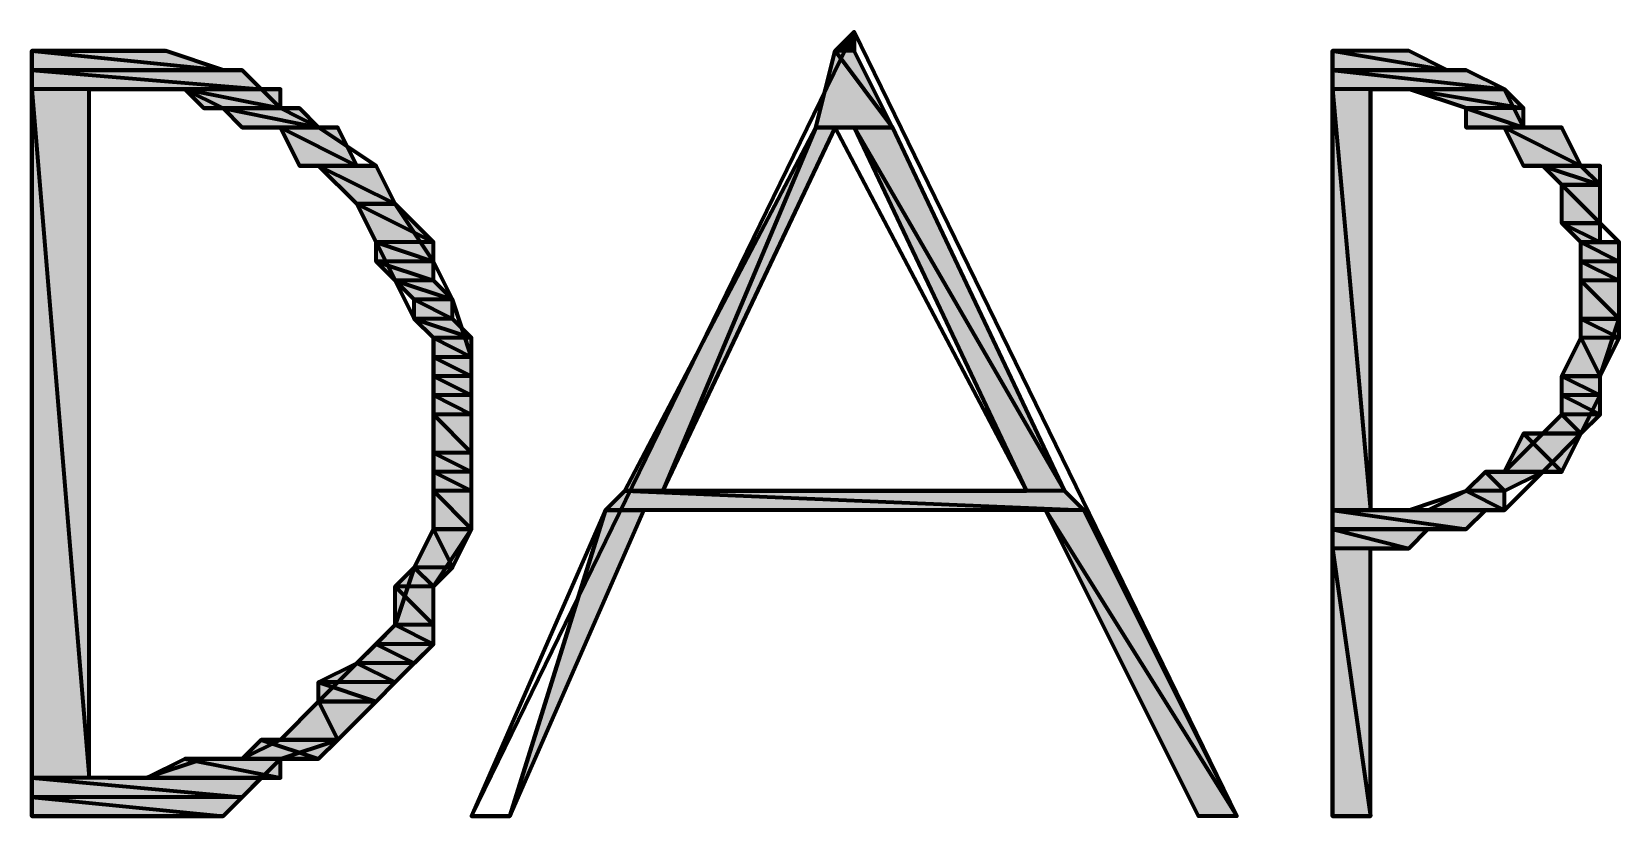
# Model space of a CAD drawing. Header units: inches. Extents: x 1 to 529, y -1 to 335.
# Drawn here: x 423.8 to 429.33, y 18.93 to 21.67 of the extents above; entities that cross this region are included whole.
import ezdxf

# ---------------------------------------------------------------- set-up
doc = ezdxf.new("R2010")
doc.units = ezdxf.units.IN
doc.layers.add('H', color=7, linetype='CONTINUOUS', lineweight=100)
doc.layers.add('P', color=250, linetype='CONTINUOUS', lineweight=100)

msp = doc.modelspace()

# ---------------------------------------------------------------- hatches: boundary and pattern name
at = {"layer": 'H', "linetype": 'CONTINUOUS'}
for points in [[(426.6667, 21.6667), (426.6667, 21.6), (426.6, 21.6)], [(424.1333, 21.6), (424.2, 21.6), (423.8, 21.6)], [(424.2667, 21.6), (424.2667, 21.6), (423.8, 21.6)], [(423.8, 21.6), (424.4667, 21.5333), (424.2667, 21.6), (423.8, 21.6), (424.4667, 21.5333), (423.8, 21.5333)], [(426.6, 21.6), (426.8, 21.3333), (426.6667, 21.6), (426.6, 21.6), (426.8, 21.3333), (426.5333, 21.3333)], [(428.3333, 21.6), (428.7333, 21.5333), (428.6, 21.6), (428.3333, 21.6), (428.7333, 21.5333), (428.3333, 21.5333)], [(424.4667, 21.5333), (423.8, 21.5333), (424.5333, 21.5333)], [(423.8, 21.5333), (424.6, 21.4667), (424.5333, 21.5333), (423.8, 21.5333), (424.6, 21.4667), (423.8, 21.4667)], [(428.7333, 21.5333), (428.3333, 21.5333), (428.8, 21.5333)], [(428.3333, 21.5333), (428.9333, 21.4667), (428.8, 21.5333), (428.3333, 21.5333), (428.9333, 21.4667), (428.3333, 21.4667)], [(423.8, 21.4667), (424, 19.0667), (424, 21.4667), (423.8, 21.4667), (424, 19.0667), (423.8, 19.0667)], [(424.6, 21.4667), (424.2, 21.4667), (424.6667, 21.4667)], [(424.3333, 21.4667), (424.6667, 21.4), (424.6667, 21.4667), (424.3333, 21.4667), (424.6667, 21.4), (424.4, 21.4)], [(428.3333, 21.4667), (428.4667, 20), (428.4667, 21.4667), (428.3333, 21.4667), (428.4667, 20), (428.3333, 20)], [(428.9333, 21.4667), (428.4667, 21.4667)], [(428.5333, 21.4667), (428.9333, 21.4667), (428.9333, 21.4667)], [(428.6, 21.4667), (429, 21.4), (428.9333, 21.4667), (428.6, 21.4667), (429, 21.4), (428.8, 21.4)], [(424.6667, 21.4), (424.4, 21.4), (424.7333, 21.4)], [(424.4667, 21.4), (424.8, 21.3333), (424.7333, 21.4), (424.4667, 21.4), (424.8, 21.3333), (424.5333, 21.3333)], [(428.8, 21.4), (429, 21.3333), (429, 21.4), (428.8, 21.4), (429, 21.3333), (428.8, 21.3333)], [(424.8, 21.3333), (424.8, 21.3333), (424.5333, 21.3333)], [(424.8, 21.3333), (424.5333, 21.3333), (424.8667, 21.3333)], [(424.6667, 21.3333), (424.9333, 21.2), (424.8667, 21.3333), (424.6667, 21.3333), (424.9333, 21.2), (424.7333, 21.2)], [(426.5333, 21.3333), (426, 20.0667), (426.6, 21.3333), (426.5333, 21.3333), (426, 20.0667), (425.8667, 20.0667)], [(426.5333, 21.3333), (426.6, 21.3333), (426.6, 21.3333)], [(426.8, 21.3333), (426.6, 21.3333)], [(426.6667, 21.3333), (427.4, 20.0667), (426.8, 21.3333), (426.6667, 21.3333), (427.4, 20.0667), (427.2667, 20.0667)], [(429.0667, 21.3333), (429.0667, 21.3333), (428.8, 21.3333)], [(429.0667, 21.3333), (428.8, 21.3333), (429.1333, 21.3333)], [(424.9333, 21.2), (424.7333, 21.2), (425, 21.2)], [(425, 21.2), (424.8, 21.2), (425, 21.2)], [(429.2, 21.2), (429, 21.2), (429.2667, 21.2)], [(424.9333, 21.0667), (425.2, 20.9333), (425.0667, 21.0667), (424.9333, 21.0667), (425.2, 20.9333), (425, 20.9333)], [(429.1333, 21), (429.2667, 20.9333), (429.2667, 21), (429.1333, 21), (429.2667, 20.9333), (429.2, 20.9333)], [(425, 20.9333), (425.2, 20.8667), (425.2, 20.9333), (425, 20.9333), (425.2, 20.8667), (425, 20.8667)], [(429.3333, 20.9333), (429.3333, 20.9333), (429.2, 20.9333)], [(429.2, 20.9333), (429.3333, 20.8667), (429.3333, 20.9333), (429.2, 20.9333), (429.3333, 20.8667), (429.2, 20.8667)], [(425, 20.8667), (425.2, 20.8), (425.2, 20.8667), (425, 20.8667), (425.2, 20.8), (425.0667, 20.8)], [(429.2, 20.8667), (429.3333, 20.8), (429.3333, 20.8667), (429.2, 20.8667), (429.3333, 20.8), (429.2, 20.8)], [(425.0667, 20.8), (425.2667, 20.7333), (425.2, 20.8), (425.0667, 20.8), (425.2667, 20.7333), (425.1333, 20.7333)], [(425.1333, 20.7333), (425.2667, 20.6667), (425.2667, 20.7333), (425.1333, 20.7333), (425.2667, 20.6667), (425.1333, 20.6667)], [(425.1333, 20.6667), (425.3333, 20.6), (425.2667, 20.6667), (425.1333, 20.6667), (425.3333, 20.6), (425.2, 20.6)], [(429.2, 20.6667), (429.3333, 20.6), (429.3333, 20.6667), (429.2, 20.6667), (429.3333, 20.6), (429.2, 20.6)], [(425.2, 20.6), (425.3333, 20.5333), (425.3333, 20.6), (425.2, 20.6), (425.3333, 20.5333), (425.2, 20.5333)], [(429.2, 20.6), (429.2667, 20.4667), (429.3333, 20.6), (429.2, 20.6), (429.2667, 20.4667), (429.1333, 20.4667)], [(425.2, 20.5333), (425.3333, 20.4667), (425.3333, 20.5333), (425.2, 20.5333), (425.3333, 20.4667), (425.2, 20.4667)], [(425.2, 20.4667), (425.3333, 20.4), (425.3333, 20.4667), (425.2, 20.4667), (425.3333, 20.4), (425.2, 20.4)], [(429.2667, 20.4667), (429.1333, 20.4667), (429.2667, 20.4667)], [(429.1333, 20.4667), (429.2667, 20.4), (429.2667, 20.4667), (429.1333, 20.4667), (429.2667, 20.4), (429.1333, 20.4)], [(425.2, 20.4), (425.3333, 20.3333), (425.3333, 20.4), (425.2, 20.4), (425.3333, 20.3333), (425.2, 20.3333)], [(429.1333, 20.4), (429.2667, 20.3333), (429.2667, 20.4), (429.1333, 20.4), (429.2667, 20.3333), (429.1333, 20.3333)], [(425.2, 20.3333), (425.3333, 20.2), (425.3333, 20.3333), (425.2, 20.3333), (425.3333, 20.2), (425.2, 20.2)], [(429, 20.2667), (429.1333, 20.1333), (429.2, 20.2667), (429, 20.2667), (429.1333, 20.1333), (428.9333, 20.1333)], [(425.2, 20.2), (425.3333, 20.1333), (425.3333, 20.2), (425.2, 20.2), (425.3333, 20.1333), (425.2, 20.1333)], [(425.2, 20.1333), (425.3333, 20.0667), (425.3333, 20.1333), (425.2, 20.1333), (425.3333, 20.0667), (425.2, 20.0667)], [(428.8667, 20.1333), (428.9333, 20.0667), (429.0667, 20.1333), (428.8667, 20.1333), (428.9333, 20.0667), (428.8, 20.0667)], [(429.1333, 20.1333), (428.9333, 20.1333), (429.0667, 20.1333)], [(425.8667, 20.0667), (427.4667, 20), (427.4, 20.0667), (425.8667, 20.0667), (427.4667, 20), (425.8, 20)], [(428.8, 20.0667), (428.9333, 20), (428.9333, 20.0667), (428.8, 20.0667), (428.9333, 20), (428.6667, 20)], [(425.8, 20), (425.9333, 20), (425.4667, 18.9333)], [(427.3333, 20), (428, 18.9333), (427.4667, 20), (427.3333, 20), (428, 18.9333), (427.8667, 18.9333)], [(428.9333, 20), (428.3333, 20), (428.8667, 20)], [(428.3333, 20), (428.8, 19.9333), (428.8667, 20), (428.3333, 20), (428.8, 19.9333), (428.3333, 19.9333)], [(428.9333, 20), (428.6667, 20), (428.9333, 20)], [(425.2, 19.9333), (425.2667, 19.8), (425.3333, 19.9333), (425.2, 19.9333), (425.2667, 19.8), (425.1333, 19.8)], [(428.6667, 19.9333), (428.6667, 19.9333), (428.3333, 19.9333)], [(428.3333, 19.9333), (428.6, 19.8667), (428.6667, 19.9333), (428.3333, 19.9333), (428.6, 19.8667), (428.3333, 19.8667)], [(428.3333, 19.8667), (428.4667, 18.9333), (428.4667, 19.8667), (428.3333, 19.8667), (428.4667, 18.9333), (428.3333, 18.9333)], [(425.1333, 19.8), (425.2, 19.7333), (425.2667, 19.8), (425.1333, 19.8), (425.2, 19.7333), (425.0667, 19.7333)], [(425.0667, 19.7333), (425.2, 19.6), (425.2, 19.7333), (425.0667, 19.7333), (425.2, 19.6), (425.0667, 19.6)], [(425.0667, 19.6), (425.2, 19.5333), (425.2, 19.6), (425.0667, 19.6), (425.2, 19.5333), (425, 19.5333)], [(425, 19.5333), (425.1333, 19.4667), (425.2, 19.5333), (425, 19.5333), (425.1333, 19.4667), (424.9333, 19.4667)], [(424.9333, 19.4667), (425.0667, 19.4), (425.1333, 19.4667), (424.9333, 19.4667), (425.0667, 19.4), (424.8, 19.4)], [(424.8, 19.4), (425, 19.3333), (425.0667, 19.4), (424.8, 19.4), (425, 19.3333), (424.8, 19.3333)], [(425, 19.3333), (425, 19.3333), (424.8, 19.3333)], [(424.6, 19.2), (424.8, 19.1333), (424.8667, 19.2), (424.6, 19.2), (424.8, 19.1333), (424.5333, 19.1333)], [(424.3333, 19.1333), (424.6667, 19.0667), (424.6667, 19.1333), (424.3333, 19.1333), (424.6667, 19.0667), (424.2, 19.0667)], [(424.8, 19.1333), (424.5333, 19.1333), (424.6667, 19.1333)], [(423.8, 19.0667), (424.5333, 19), (424.6, 19.0667), (423.8, 19.0667), (424.5333, 19), (423.8, 19)], [(424.6667, 19.0667), (424.2, 19.0667), (424.6, 19.0667)], [(423.8, 19), (424.4667, 18.9333), (424.5333, 19), (423.8, 19), (424.4667, 18.9333), (423.8, 18.9333)], [(424.4, 18.9333), (424.4, 18.9333), (423.8, 18.9333)], [(424.3333, 18.9333), (424.3333, 18.9333), (423.8, 18.9333)], [(424.3333, 18.9333), (423.8, 18.9333), (424.2667, 18.9333)], [(424.1333, 18.9333), (424.1333, 18.9333), (423.8, 18.9333)]]:
    msp.add_hatch(color=0, dxfattribs=at).paths.add_polyline_path(points)
h = msp.add_hatch(color=0, dxfattribs=at)
edge = h.paths.add_edge_path()
edge.add_line((429.1333, 21.3333), (428.9333, 21.3333))
edge.add_line((428.9333, 21.3333), (429.2, 21.2))
edge.add_line((429.2, 21.2), (429.1333, 21.3333))
edge.add_line((429.1333, 21.3333), (429.1333, 21.3333))
edge.add_line((429.1333, 21.3333), (428.9333, 21.3333))
edge.add_line((428.9333, 21.3333), (429.2, 21.2))
edge.add_line((429.2, 21.2), (429, 21.2))
edge.add_line((429, 21.2), (428.9333, 21.3333))
h = msp.add_hatch(color=0, dxfattribs=at)
edge = h.paths.add_edge_path()
edge.add_line((425, 21.2), (424.8, 21.2))
edge.add_line((424.8, 21.2), (425.0667, 21.0667))
edge.add_line((425.0667, 21.0667), (425, 21.2))
edge.add_line((425, 21.2), (425, 21.2))
edge.add_line((425, 21.2), (424.8, 21.2))
edge.add_line((424.8, 21.2), (425.0667, 21.0667))
edge.add_line((425.0667, 21.0667), (424.9333, 21.0667))
edge.add_line((424.9333, 21.0667), (424.8, 21.2))
h = msp.add_hatch(color=0, dxfattribs=at)
edge = h.paths.add_edge_path()
edge.add_line((429.2667, 21.2), (429.0667, 21.2))
edge.add_line((429.0667, 21.2), (429.2667, 21.1333))
edge.add_line((429.2667, 21.1333), (429.2667, 21.2))
edge.add_line((429.2667, 21.2), (429.2667, 21.2))
edge.add_line((429.2667, 21.2), (429.0667, 21.2))
edge.add_line((429.0667, 21.2), (429.2667, 21.1333))
edge.add_line((429.2667, 21.1333), (429.1333, 21.1333))
edge.add_line((429.1333, 21.1333), (429.0667, 21.2))
h = msp.add_hatch(color=0, dxfattribs=at)
edge = h.paths.add_edge_path()
edge.add_line((429.2667, 21.1333), (429.1333, 21.1333))
edge.add_line((429.1333, 21.1333), (429.2667, 21))
edge.add_line((429.2667, 21), (429.2667, 21.1333))
edge.add_line((429.2667, 21.1333), (429.2667, 21.1333))
edge.add_line((429.2667, 21.1333), (429.1333, 21.1333))
edge.add_line((429.1333, 21.1333), (429.2667, 21))
edge.add_line((429.2667, 21), (429.1333, 21))
edge.add_line((429.1333, 21), (429.1333, 21.1333))
h = msp.add_hatch(color=0, dxfattribs=at)
edge = h.paths.add_edge_path()
edge.add_line((429.3333, 20.8), (429.2, 20.8))
edge.add_line((429.2, 20.8), (429.3333, 20.6667))
edge.add_line((429.3333, 20.6667), (429.3333, 20.8))
edge.add_line((429.3333, 20.8), (429.3333, 20.8))
edge.add_line((429.3333, 20.8), (429.2, 20.8))
edge.add_line((429.2, 20.8), (429.3333, 20.6667))
edge.add_line((429.3333, 20.6667), (429.2, 20.6667))
edge.add_line((429.2, 20.6667), (429.2, 20.8))
h = msp.add_hatch(color=0, dxfattribs=at)
edge = h.paths.add_edge_path()
edge.add_line((429.2667, 20.3333), (429.1333, 20.3333))
edge.add_line((429.1333, 20.3333), (429.2, 20.2667))
edge.add_line((429.2, 20.2667), (429.2667, 20.3333))
edge.add_line((429.2667, 20.3333), (429.2667, 20.3333))
edge.add_line((429.2667, 20.3333), (429.1333, 20.3333))
edge.add_line((429.1333, 20.3333), (429.2, 20.2667))
edge.add_line((429.2, 20.2667), (429.0667, 20.2667))
edge.add_line((429.0667, 20.2667), (429.1333, 20.3333))
h = msp.add_hatch(color=0, dxfattribs=at)
edge = h.paths.add_edge_path()
edge.add_line((425.3333, 20.0667), (425.2, 20.0667))
edge.add_line((425.2, 20.0667), (425.3333, 19.9333))
edge.add_line((425.3333, 19.9333), (425.3333, 20.0667))
edge.add_line((425.3333, 20.0667), (425.3333, 20.0667))
edge.add_line((425.3333, 20.0667), (425.2, 20.0667))
edge.add_line((425.2, 20.0667), (425.3333, 19.9333))
edge.add_line((425.3333, 19.9333), (425.2, 19.9333))
edge.add_line((425.2, 19.9333), (425.2, 20.0667))
h = msp.add_hatch(color=0, dxfattribs=at)
edge = h.paths.add_edge_path()
edge.add_line((425, 19.3333), (424.8, 19.3333))
edge.add_line((424.8, 19.3333), (424.8667, 19.2))
edge.add_line((424.8667, 19.2), (425, 19.3333))
edge.add_line((425, 19.3333), (425, 19.3333))
edge.add_line((425, 19.3333), (424.8, 19.3333))
edge.add_line((424.8, 19.3333), (424.8667, 19.2))
edge.add_line((424.8667, 19.2), (424.6667, 19.2))
edge.add_line((424.6667, 19.2), (424.8, 19.3333))
h = msp.add_hatch(color=0, dxfattribs=at)
edge = h.paths.add_edge_path()
edge.add_line((425.4667, 18.9333), (425.3333, 18.9333))

# ---------------------------------------------------------------- linework, layer by layer
at = {"layer": 'P', "color": 0, "linetype": 'CONTINUOUS'}
for points in [[(425.3333, 18.9333), (426.6667, 21.6667), (428, 18.9333), (427.8667, 18.9333), (427.3333, 20), (425.9333, 20), (425.4667, 18.9333), (425.3333, 18.9333)], [(426.6667, 21.6667), (426.6667, 21.6), (426.6, 21.6), (426.6667, 21.6667)], [(424.1333, 21.6), (424.2, 21.6), (423.8, 21.6), (424.1333, 21.6)], [(424.2667, 21.6), (424.2667, 21.6), (423.8, 21.6), (424.2667, 21.6)], [(424.2667, 21.6), (423.8, 21.6), (424.2, 21.6), (424.2667, 21.6)], [(424.2667, 21.6), (423.8, 21.6), (424.4667, 21.5333), (424.2667, 21.6)], [(423.8, 21.6), (424.4667, 21.5333), (423.8, 21.5333), (423.8, 21.6)], [(423.8, 21.6), (423.8, 18.9333), (424.1333, 18.9333), (424.2667, 18.9333), (424.3333, 18.9333), (424.4, 18.9333), (424.4667, 18.9333), (424.5333, 19), (424.6667, 19.1333), (424.8667, 19.2), (425, 19.3333), (425.0667, 19.4), (425.2, 19.5333), (425.2, 19.7333), (425.3333, 19.9333), (425.3333, 20.1333), (425.3333, 20.4), (425.3333, 20.5333), (425.2667, 20.7333), (425.2, 20.8667), (425.0667, 21.0667), (425, 21.2), (424.8, 21.3333), (424.6667, 21.4), (424.5333, 21.5333), (424.4667, 21.5333), (424.2667, 21.6), (424.1333, 21.6), (423.8, 21.6)], [(426.6, 21.6), (426.8, 21.3333), (426.5333, 21.3333), (426.6, 21.6)], [(426.6667, 21.6), (426.6, 21.6), (426.8, 21.3333), (426.6667, 21.6)], [(428.6, 21.6), (428.3333, 21.6), (428.7333, 21.5333), (428.6, 21.6)], [(428.3333, 21.6), (428.7333, 21.5333), (428.3333, 21.5333), (428.3333, 21.6)], [(428.3333, 18.9333), (428.4667, 18.9333), (428.4667, 19.8667), (428.6, 19.8667), (428.6667, 19.9333), (428.8, 19.9333), (428.8667, 20), (428.9333, 20), (429.0667, 20.1333), (429.2, 20.2667), (429.2667, 20.4), (429.2667, 20.4667), (429.3333, 20.6667), (429.3333, 20.8), (429.3333, 20.9333), (429.2667, 21), (429.2667, 21.1333), (429.2, 21.2), (429.1333, 21.3333), (429, 21.3333), (428.9333, 21.4667), (428.8, 21.5333), (428.7333, 21.5333), (428.6, 21.6), (428.3333, 21.6), (428.3333, 18.9333)], [(424.4667, 21.5333), (423.8, 21.5333), (424.5333, 21.5333), (424.4667, 21.5333)], [(423.8, 21.5333), (424.5333, 21.5333), (423.8, 21.5333), (423.8, 21.5333)], [(424.5333, 21.5333), (423.8, 21.5333), (424.6, 21.4667), (424.5333, 21.5333)], [(423.8, 21.5333), (424.6, 21.4667), (423.8, 21.4667), (423.8, 21.5333)], [(428.7333, 21.5333), (428.3333, 21.5333), (428.8, 21.5333), (428.7333, 21.5333)], [(428.3333, 21.5333), (428.8, 21.5333), (428.3333, 21.5333), (428.3333, 21.5333)], [(428.8, 21.5333), (428.3333, 21.5333), (428.9333, 21.4667), (428.8, 21.5333)], [(428.3333, 21.5333), (428.9333, 21.4667), (428.3333, 21.4667), (428.3333, 21.5333)], [(424, 21.4667), (423.8, 21.4667), (424, 19.0667), (424, 21.4667)], [(423.8, 21.4667), (424, 19.0667), (423.8, 19.0667), (423.8, 21.4667)], [(424, 21.4667), (424.2, 21.4667), (424.2667, 21.4667), (424.3333, 21.4667), (424.4667, 21.4), (424.5333, 21.3333), (424.6667, 21.3333), (424.7333, 21.2), (424.8, 21.2), (424.9333, 21.0667), (425, 20.9333), (425.0667, 20.8), (425.1333, 20.6667), (425.2, 20.6), (425.2, 20.4667), (425.2, 20.3333), (425.2, 20.2), (425.2, 20.0667), (425.2, 19.9333), (425.1333, 19.8), (425.0667, 19.6), (424.9333, 19.4667), (424.8, 19.3333), (424.6667, 19.2), (424.5333, 19.1333), (424.4, 19.1333), (424.2, 19.0667), (424.0667, 19.0667), (424, 19.0667), (424, 21.4667)], [(424.6, 21.4667), (424.2, 21.4667), (424.6667, 21.4667), (424.6, 21.4667)], [(424.2, 21.4667), (424.6667, 21.4667), (424.2667, 21.4667), (424.2, 21.4667)], [(424.6667, 21.4667), (424.2667, 21.4667), (424.3333, 21.4667), (424.6667, 21.4667)], [(424.2667, 21.4667), (424.6667, 21.4667), (424.6667, 21.4667), (424.2667, 21.4667)], [(424.6667, 21.4667), (424.3333, 21.4667), (424.6667, 21.4), (424.6667, 21.4667)], [(424.3333, 21.4667), (424.6667, 21.4), (424.4, 21.4), (424.3333, 21.4667)], [(428.4667, 21.4667), (428.3333, 21.4667), (428.4667, 20), (428.4667, 21.4667)], [(428.3333, 21.4667), (428.4667, 20), (428.3333, 20), (428.3333, 21.4667)], [(428.9333, 21.4667), (428.4667, 21.4667), (428.9333, 21.4667)], [(428.4667, 21.4667), (428.9333, 21.4667), (428.5333, 21.4667), (428.4667, 21.4667)], [(428.4667, 20), (428.5333, 20), (428.6, 20), (428.8, 20.0667), (428.8667, 20.1333), (428.9333, 20.1333), (429.0667, 20.2667), (429.1333, 20.3333), (429.1333, 20.4667), (429.2, 20.6), (429.2, 20.6667), (429.2, 20.8667), (429.2, 20.9333), (429.1333, 21), (429.1333, 21.1333), (429.0667, 21.2), (429, 21.2), (428.9333, 21.3333), (428.8, 21.3333), (428.8, 21.4), (428.6, 21.4667), (428.5333, 21.4667), (428.4667, 21.4667), (428.4667, 20)], [(428.9333, 21.4667), (428.5333, 21.4667), (428.6, 21.4667), (428.9333, 21.4667)], [(428.5333, 21.4667), (428.9333, 21.4667), (428.9333, 21.4667), (428.5333, 21.4667)], [(428.9333, 21.4667), (428.9333, 21.4667), (428.6, 21.4667), (428.9333, 21.4667)], [(428.9333, 21.4667), (428.6, 21.4667), (428.9333, 21.4667)], [(428.9333, 21.4667), (428.6, 21.4667), (429, 21.4), (428.9333, 21.4667)], [(428.6, 21.4667), (429, 21.4), (428.8, 21.4), (428.6, 21.4667)], [(424.6667, 21.4), (424.4, 21.4), (424.7333, 21.4), (424.6667, 21.4)], [(424.4, 21.4), (424.7333, 21.4), (424.4667, 21.4), (424.4, 21.4)], [(424.7333, 21.4), (424.4667, 21.4), (424.8, 21.3333), (424.7333, 21.4)], [(424.4667, 21.4), (424.8, 21.3333), (424.5333, 21.3333), (424.4667, 21.4)], [(429, 21.4), (428.8, 21.4), (429, 21.3333), (429, 21.4)], [(428.8, 21.4), (429, 21.3333), (428.8, 21.3333), (428.8, 21.4)], [(424.8, 21.3333), (424.8, 21.3333), (424.5333, 21.3333), (424.8, 21.3333)], [(424.8, 21.3333), (424.5333, 21.3333), (424.8, 21.3333), (424.8, 21.3333)], [(424.8, 21.3333), (424.5333, 21.3333), (424.8667, 21.3333), (424.8, 21.3333)], [(424.5333, 21.3333), (424.8667, 21.3333), (424.6667, 21.3333), (424.5333, 21.3333)], [(424.8667, 21.3333), (424.6667, 21.3333), (424.9333, 21.2), (424.8667, 21.3333)], [(424.6667, 21.3333), (424.9333, 21.2), (424.7333, 21.2), (424.6667, 21.3333)], [(426.5333, 21.3333), (426, 20.0667), (425.8667, 20.0667), (426.5333, 21.3333)], [(426.6, 21.3333), (426.5333, 21.3333), (426, 20.0667), (426.6, 21.3333)], [(426, 20.0667), (427.2667, 20.0667), (426.6, 21.3333), (426, 20.0667)], [(426.5333, 21.3333), (426.6, 21.3333), (426.6, 21.3333), (426.5333, 21.3333)], [(426.6, 21.3333), (426.6, 21.3333), (426.5333, 21.3333), (426.6, 21.3333)], [(426.8, 21.3333), (426.6, 21.3333), (426.8, 21.3333)], [(426.6, 21.3333), (426.8, 21.3333), (426.6667, 21.3333), (426.6, 21.3333)], [(426.8, 21.3333), (426.6667, 21.3333), (427.4, 20.0667), (426.8, 21.3333)], [(426.6667, 21.3333), (427.4, 20.0667), (427.2667, 20.0667), (426.6667, 21.3333)], [(429.0667, 21.3333), (429.0667, 21.3333), (428.8, 21.3333), (429.0667, 21.3333)], [(429.0667, 21.3333), (428.8, 21.3333), (429, 21.3333), (429.0667, 21.3333)], [(429.0667, 21.3333), (428.8, 21.3333), (429.1333, 21.3333), (429.0667, 21.3333)], [(428.8, 21.3333), (429.1333, 21.3333), (428.9333, 21.3333), (428.8, 21.3333)], [(429.1333, 21.3333), (428.9333, 21.3333), (428.9333, 21.3333), (429.1333, 21.3333)], [(428.9333, 21.3333), (429.1333, 21.3333), (429.1333, 21.3333), (428.9333, 21.3333)], [(429.1333, 21.3333), (428.9333, 21.3333), (429.2, 21.2), (429.1333, 21.3333)], [(428.9333, 21.3333), (429.2, 21.2), (429, 21.2), (428.9333, 21.3333)], [(424.9333, 21.2), (424.7333, 21.2), (425, 21.2), (424.9333, 21.2)], [(424.7333, 21.2), (425, 21.2), (424.8, 21.2), (424.7333, 21.2)], [(425, 21.2), (424.8, 21.2), (425, 21.2), (425, 21.2)], [(424.8, 21.2), (425, 21.2), (424.8, 21.2), (424.8, 21.2)], [(425, 21.2), (424.8, 21.2), (425.0667, 21.0667), (425, 21.2)], [(424.8, 21.2), (425.0667, 21.0667), (424.9333, 21.0667), (424.8, 21.2)], [(429.2, 21.2), (429, 21.2), (429.2, 21.2)], [(429, 21.2), (429.2, 21.2), (429.2, 21.2), (429, 21.2)], [(429.2, 21.2), (429, 21.2), (429.2667, 21.2), (429.2, 21.2)], [(429, 21.2), (429.2667, 21.2), (429.0667, 21.2), (429, 21.2)], [(429.2667, 21.2), (429.0667, 21.2), (429.2667, 21.1333), (429.2667, 21.2)], [(429.0667, 21.2), (429.2667, 21.1333), (429.1333, 21.1333), (429.0667, 21.2)], [(429.2667, 21.1333), (429.1333, 21.1333), (429.2667, 21.1333)], [(429.1333, 21.1333), (429.2667, 21.1333), (429.2667, 21.1333), (429.1333, 21.1333)], [(429.2667, 21.1333), (429.1333, 21.1333), (429.2667, 21), (429.2667, 21.1333)], [(429.1333, 21.1333), (429.2667, 21), (429.1333, 21), (429.1333, 21.1333)], [(425.0667, 21.0667), (424.9333, 21.0667), (425.0667, 21.0667)], [(424.9333, 21.0667), (425.0667, 21.0667), (425.0667, 21.0667), (424.9333, 21.0667)], [(425.0667, 21.0667), (424.9333, 21.0667), (425.2, 20.9333), (425.0667, 21.0667)], [(424.9333, 21.0667), (425.2, 20.9333), (425, 20.9333), (424.9333, 21.0667)], [(429.2667, 21), (429.1333, 21), (429.2667, 21)], [(429.1333, 21), (429.2667, 21), (429.2667, 21), (429.1333, 21)], [(429.2667, 21), (429.1333, 21), (429.2667, 20.9333), (429.2667, 21)], [(429.1333, 21), (429.2667, 20.9333), (429.2, 20.9333), (429.1333, 21)], [(425.2, 20.9333), (425, 20.9333), (425.2, 20.8667), (425.2, 20.9333)], [(425, 20.9333), (425.2, 20.8667), (425, 20.8667), (425, 20.9333)], [(429.3333, 20.9333), (429.3333, 20.9333), (429.2, 20.9333), (429.3333, 20.9333)], [(429.3333, 20.9333), (429.2, 20.9333), (429.2667, 20.9333), (429.3333, 20.9333)], [(429.3333, 20.9333), (429.2, 20.9333), (429.3333, 20.8667), (429.3333, 20.9333)], [(429.2, 20.9333), (429.3333, 20.8667), (429.2, 20.8667), (429.2, 20.9333)], [(425.2, 20.8667), (425, 20.8667), (425.2, 20.8), (425.2, 20.8667)], [(425, 20.8667), (425.2, 20.8), (425.0667, 20.8), (425, 20.8667)], [(429.3333, 20.8667), (429.2, 20.8667), (429.3333, 20.8), (429.3333, 20.8667)], [(429.2, 20.8667), (429.3333, 20.8), (429.2, 20.8), (429.2, 20.8667)], [(425.2, 20.8), (425.0667, 20.8), (425.2667, 20.7333), (425.2, 20.8)], [(425.0667, 20.8), (425.2667, 20.7333), (425.1333, 20.7333), (425.0667, 20.8)], [(429.3333, 20.8), (429.2, 20.8), (429.3333, 20.6667), (429.3333, 20.8)], [(429.2, 20.8), (429.3333, 20.6667), (429.2, 20.6667), (429.2, 20.8)], [(425.2667, 20.7333), (425.1333, 20.7333), (425.2667, 20.6667), (425.2667, 20.7333)], [(425.1333, 20.7333), (425.2667, 20.6667), (425.1333, 20.6667), (425.1333, 20.7333)], [(425.2667, 20.6667), (425.1333, 20.6667), (425.3333, 20.6), (425.2667, 20.6667)], [(425.1333, 20.6667), (425.3333, 20.6), (425.2, 20.6), (425.1333, 20.6667)], [(429.3333, 20.6667), (429.2, 20.6667), (429.3333, 20.6667)], [(429.2, 20.6667), (429.3333, 20.6667), (429.3333, 20.6667), (429.2, 20.6667)], [(429.3333, 20.6667), (429.2, 20.6667), (429.3333, 20.6), (429.3333, 20.6667)], [(429.2, 20.6667), (429.3333, 20.6), (429.2, 20.6), (429.2, 20.6667)], [(425.3333, 20.6), (425.2, 20.6), (425.3333, 20.5333), (425.3333, 20.6)], [(425.2, 20.6), (425.3333, 20.5333), (425.2, 20.5333), (425.2, 20.6)], [(429.2, 20.6), (429.2667, 20.4667), (429.1333, 20.4667), (429.2, 20.6)], [(429.3333, 20.6), (429.2, 20.6), (429.2667, 20.4667), (429.3333, 20.6)], [(425.3333, 20.5333), (425.2, 20.5333), (425.3333, 20.4667), (425.3333, 20.5333)], [(425.2, 20.5333), (425.3333, 20.4667), (425.2, 20.4667), (425.2, 20.5333)], [(425.3333, 20.4667), (425.2, 20.4667), (425.3333, 20.4), (425.3333, 20.4667)], [(425.2, 20.4667), (425.3333, 20.4), (425.2, 20.4), (425.2, 20.4667)], [(429.2667, 20.4667), (429.1333, 20.4667), (429.2667, 20.4667), (429.2667, 20.4667)], [(429.1333, 20.4667), (429.2667, 20.4667), (429.1333, 20.4667), (429.1333, 20.4667)], [(429.2667, 20.4667), (429.1333, 20.4667), (429.2667, 20.4), (429.2667, 20.4667)], [(429.1333, 20.4667), (429.2667, 20.4), (429.1333, 20.4), (429.1333, 20.4667)], [(425.3333, 20.4), (425.2, 20.4), (425.3333, 20.3333), (425.3333, 20.4)], [(425.2, 20.4), (425.3333, 20.3333), (425.2, 20.3333), (425.2, 20.4)], [(429.2667, 20.4), (429.1333, 20.4), (429.2667, 20.3333), (429.2667, 20.4)], [(429.1333, 20.4), (429.2667, 20.3333), (429.1333, 20.3333), (429.1333, 20.4)], [(425.3333, 20.3333), (425.2, 20.3333), (425.3333, 20.2), (425.3333, 20.3333)], [(425.2, 20.3333), (425.3333, 20.2), (425.2, 20.2), (425.2, 20.3333)], [(429.1333, 20.3333), (429.2, 20.2667), (429.0667, 20.2667), (429.1333, 20.3333)], [(429.2667, 20.3333), (429.1333, 20.3333), (429.2, 20.2667), (429.2667, 20.3333)], [(429, 20.2667), (429.1333, 20.1333), (428.9333, 20.1333), (429, 20.2667)], [(429.2, 20.2667), (429.0667, 20.2667), (429, 20.2667), (429.2, 20.2667)], [(429.2, 20.2667), (429, 20.2667), (429.1333, 20.1333), (429.2, 20.2667)], [(429.0667, 20.2667), (429.2, 20.2667), (429.2, 20.2667), (429.0667, 20.2667)], [(425.3333, 20.2), (425.2, 20.2), (425.3333, 20.1333), (425.3333, 20.2)], [(425.2, 20.2), (425.3333, 20.1333), (425.2, 20.1333), (425.2, 20.2)], [(425.3333, 20.1333), (425.2, 20.1333), (425.3333, 20.0667), (425.3333, 20.1333)], [(425.2, 20.1333), (425.3333, 20.0667), (425.2, 20.0667), (425.2, 20.1333)], [(428.8667, 20.1333), (428.9333, 20.0667), (428.8, 20.0667), (428.8667, 20.1333)], [(428.9333, 20.1333), (429.0667, 20.1333), (428.8667, 20.1333), (428.9333, 20.1333)], [(429.0667, 20.1333), (428.8667, 20.1333), (429.0667, 20.1333)], [(428.8667, 20.1333), (429.0667, 20.1333), (429.0667, 20.1333), (428.8667, 20.1333)], [(429.0667, 20.1333), (428.8667, 20.1333), (428.9333, 20.0667), (429.0667, 20.1333)], [(429.1333, 20.1333), (428.9333, 20.1333), (429.0667, 20.1333), (429.1333, 20.1333)], [(425.3333, 20.0667), (425.2, 20.0667), (425.3333, 19.9333), (425.3333, 20.0667)], [(425.2, 20.0667), (425.3333, 19.9333), (425.2, 19.9333), (425.2, 20.0667)], [(425.8667, 20.0667), (427.4667, 20), (425.8, 20), (425.8667, 20.0667)], [(427.4, 20.0667), (425.8667, 20.0667), (427.4667, 20), (427.4, 20.0667)], [(428.8, 20.0667), (428.9333, 20), (428.6667, 20), (428.8, 20.0667)], [(428.9333, 20.0667), (428.8, 20.0667), (428.9333, 20), (428.9333, 20.0667)], [(425.4667, 18.9333), (425.3333, 18.9333), (425.8, 20), (425.4667, 18.9333)], [(425.8, 20), (425.9333, 20), (425.4667, 18.9333), (425.8, 20)], [(427.4667, 20), (427.3333, 20), (428, 18.9333), (427.4667, 20)], [(427.3333, 20), (428, 18.9333), (427.8667, 18.9333), (427.3333, 20)], [(428.9333, 20), (428.3333, 20), (428.8667, 20), (428.9333, 20)], [(428.3333, 20), (428.8667, 20), (428.3333, 20), (428.3333, 20)], [(428.8667, 20), (428.3333, 20), (428.8, 19.9333), (428.8667, 20)], [(428.3333, 20), (428.8, 19.9333), (428.3333, 19.9333), (428.3333, 20)], [(428.9333, 20), (428.6, 20), (428.5333, 20), (428.9333, 20)], [(428.6667, 20), (428.9333, 20), (428.6, 20), (428.6667, 20)], [(428.6, 20), (428.9333, 20), (428.9333, 20), (428.6, 20)], [(428.9333, 20), (428.6667, 20), (428.9333, 20), (428.9333, 20)], [(425.2, 19.9333), (425.2667, 19.8), (425.1333, 19.8), (425.2, 19.9333)], [(425.3333, 19.9333), (425.2, 19.9333), (425.3333, 19.9333)], [(425.2, 19.9333), (425.3333, 19.9333), (425.3333, 19.9333), (425.2, 19.9333)], [(425.3333, 19.9333), (425.2, 19.9333), (425.2667, 19.8), (425.3333, 19.9333)], [(428.6667, 19.9333), (428.6667, 19.9333), (428.3333, 19.9333), (428.6667, 19.9333)], [(428.6667, 19.9333), (428.3333, 19.9333), (428.8, 19.9333), (428.6667, 19.9333)], [(428.6667, 19.9333), (428.3333, 19.9333), (428.6, 19.8667), (428.6667, 19.9333)], [(428.3333, 19.9333), (428.6, 19.8667), (428.3333, 19.8667), (428.3333, 19.9333)], [(428.4667, 19.8667), (428.3333, 19.8667), (428.4667, 18.9333), (428.4667, 19.8667)], [(428.3333, 19.8667), (428.4667, 18.9333), (428.3333, 18.9333), (428.3333, 19.8667)], [(425.1333, 19.8), (425.2, 19.7333), (425.0667, 19.7333), (425.1333, 19.8)], [(425.2667, 19.8), (425.1333, 19.8), (425.2, 19.7333), (425.2667, 19.8)], [(425.2, 19.7333), (425.0667, 19.7333), (425.2, 19.6), (425.2, 19.7333)], [(425.0667, 19.7333), (425.2, 19.6), (425.0667, 19.6), (425.0667, 19.7333)], [(425.0667, 19.6), (425.2, 19.5333), (425, 19.5333), (425.0667, 19.6)], [(425.2, 19.6), (425.0667, 19.6), (425.2, 19.5333), (425.2, 19.6)], [(425, 19.5333), (425.1333, 19.4667), (424.9333, 19.4667), (425, 19.5333)], [(425.2, 19.5333), (425, 19.5333), (425.1333, 19.4667), (425.2, 19.5333)], [(424.9333, 19.4667), (425.0667, 19.4), (424.8, 19.4), (424.9333, 19.4667)], [(425.1333, 19.4667), (424.9333, 19.4667), (425.0667, 19.4), (425.1333, 19.4667)], [(425.0667, 19.4), (424.8, 19.4), (425, 19.3333), (425.0667, 19.4)], [(424.8, 19.4), (425, 19.3333), (424.8, 19.3333), (424.8, 19.4)], [(424.8, 19.3333), (424.8667, 19.2), (424.6667, 19.2), (424.8, 19.3333)], [(425, 19.3333), (425, 19.3333), (424.8, 19.3333), (425, 19.3333)], [(425, 19.3333), (424.8, 19.3333), (425, 19.3333), (425, 19.3333)], [(425, 19.3333), (424.8, 19.3333), (424.8667, 19.2), (425, 19.3333)], [(424.6, 19.2), (424.8, 19.1333), (424.5333, 19.1333), (424.6, 19.2)], [(424.8667, 19.2), (424.6667, 19.2), (424.6, 19.2), (424.8667, 19.2)], [(424.8667, 19.2), (424.6, 19.2), (424.8, 19.1333), (424.8667, 19.2)], [(424.6667, 19.2), (424.8667, 19.2), (424.8667, 19.2), (424.6667, 19.2)], [(424.3333, 19.1333), (424.6667, 19.0667), (424.2, 19.0667), (424.3333, 19.1333)], [(424.6667, 19.1333), (424.4, 19.1333), (424.3333, 19.1333), (424.6667, 19.1333)], [(424.6667, 19.1333), (424.3333, 19.1333), (424.6667, 19.0667), (424.6667, 19.1333)], [(424.5333, 19.1333), (424.6667, 19.1333), (424.4, 19.1333), (424.5333, 19.1333)], [(424.4, 19.1333), (424.6667, 19.1333), (424.6667, 19.1333), (424.4, 19.1333)], [(424.8, 19.1333), (424.5333, 19.1333), (424.6667, 19.1333), (424.8, 19.1333)], [(424.6, 19.0667), (423.8, 19.0667), (424.5333, 19), (424.6, 19.0667)], [(423.8, 19.0667), (424.5333, 19), (423.8, 19), (423.8, 19.0667)], [(424.2, 19.0667), (424.6, 19.0667), (424.0667, 19.0667), (424.2, 19.0667)], [(424.6667, 19.0667), (424.2, 19.0667), (424.6, 19.0667), (424.6667, 19.0667)], [(424.5333, 19), (423.8, 19), (424.4667, 18.9333), (424.5333, 19)], [(423.8, 19), (424.4667, 18.9333), (423.8, 18.9333), (423.8, 19)], [(424.4, 18.9333), (424.4, 18.9333), (423.8, 18.9333), (424.4, 18.9333)], [(424.4, 18.9333), (423.8, 18.9333), (424.4667, 18.9333), (424.4, 18.9333)], [(424.3333, 18.9333), (424.3333, 18.9333), (423.8, 18.9333), (424.3333, 18.9333)], [(424.3333, 18.9333), (423.8, 18.9333), (424.4, 18.9333), (424.3333, 18.9333)], [(424.3333, 18.9333), (423.8, 18.9333), (424.2667, 18.9333), (424.3333, 18.9333)], [(423.8, 18.9333), (424.2667, 18.9333), (423.8, 18.9333), (423.8, 18.9333)], [(424.1333, 18.9333), (424.1333, 18.9333), (423.8, 18.9333), (424.1333, 18.9333)], [(424.1333, 18.9333), (423.8, 18.9333), (424.2667, 18.9333), (424.1333, 18.9333)], [(425.4667, 18.9333), (425.4667, 18.9333), (425.3333, 18.9333), (425.4667, 18.9333)]]:
    msp.add_lwpolyline(points, dxfattribs=at)

doc.saveas('drawing.dxf')
